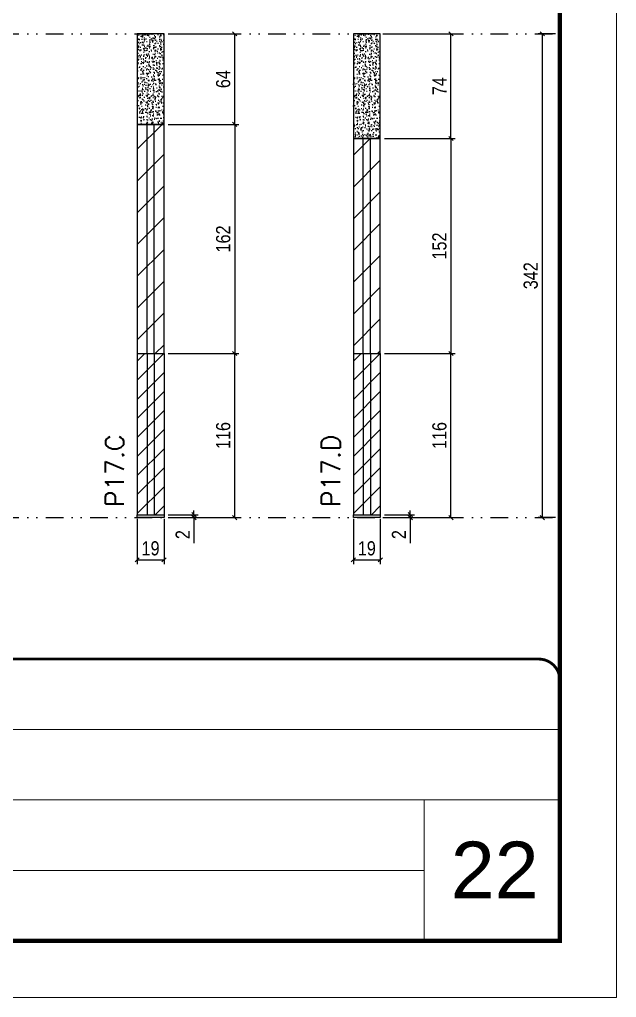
# Model space of a CAD drawing. Extents: x 14400 to 27878, y -21631 to 6985.
# Drawn here: x 17075 to 17497, y 192 to 883 of the extents above; entities that cross this region are included whole.
import ezdxf

# ---------------------------------------------------------------- set-up
doc = ezdxf.new("R2010")
doc.units = 0
for name, pattern in [('CONTINUO', [0]), ('DASHED', [0.75, 0.5, -0.25]), ('DIVIDE2', [0.625, 0.25, -0.125, 0, -0.125, 0, -0.125])]:
    doc.linetypes.add(name, pattern=pattern)
for name, color, linetype, lineweight in [('CARIMBO', 255, 'Continuous', 9), ('Folhas', 255, 'Continuous', 9), ('Hachura', 251, 'Continuous', 9), ('SARRAFO DE PRESSAO', 251, 'DASHED', 9), ('Texto Seção', 7, 'Continuous', 15)]:
    doc.layers.add(name, color=color, linetype=linetype, lineweight=lineweight)
for name, color, linetype in [('COTA', 241, 'Continuous'), ('Nível', 160, 'Continuous'), ('Painéis', 200, 'Continuous'), ('SARR_2.2x7', 40, 'Continuous')]:
    doc.layers.add(name, color=color, linetype=linetype)
doc.styles.add('ARIAL', font='arial.ttf')
doc.styles.add('COTA TECNICA', font='techl___.ttf', dxfattribs={"height": 10})
doc.styles.add('COTA TECNICA-50', font='techl___.ttf', dxfattribs={"height": 10})
doc.styles.add('REGUA-120', font='ROMANS.shx', dxfattribs={"height": 15})
doc.dimstyles.new('COTA PAINEL-50', dxfattribs={"dimtxt": 10, "dimasz": 3, "dimexe": 3, "dimexo": 3, "dimgap": 3, "dimtad": 1, "dimdec": 1, "dimzin": 12, "dimdsep": 46, "dimtxsty": 'COTA TECNICA-50', "dimblk1": 'OBLIQUE', "dimblk2": 'OBLIQUE', "dimsah": 1, "dimcen": 0.9, "dimclrd": 4, "dimclre": 4, "dimclrt": 240, "dimadec": 1, "dimazin": 3, "dimtfac": 1, "dimtdec": 1, "dimtmove": 0, "dimatfit": 3, "dimfxl": 1, "dimtolj": 1, "dimtzin": 12, "dimarcsym": 0})
doc.dimstyles.new('PAINEL', dxfattribs={"dimtxt": 10, "dimasz": 3, "dimexe": 3, "dimexo": 3, "dimgap": 3, "dimtad": 1, "dimdec": 1, "dimzin": 12, "dimdsep": 46, "dimtxsty": 'COTA TECNICA', "dimblk1": 'OBLIQUE', "dimblk2": 'OBLIQUE', "dimsah": 1, "dimcen": 0.9, "dimclrd": 4, "dimclre": 4, "dimclrt": 240, "dimadec": 1, "dimazin": 3, "dimtfac": 1, "dimtdec": 1, "dimtmove": 0, "dimatfit": 3, "dimfxl": 1, "dimtolj": 1, "dimtzin": 12, "dimarcsym": 0})

# ---------------------------------------------------------------- blocks, each defined once
blk = doc.blocks.new('9999999999')
at = {"color": 30, "linetype": 'CONTINUO'}
for p, q in [((98564.56, 34379.64), (99583.98, 34379.64)), ((98564.56, 34329.83), (99487.98, 34329.83)), ((99583.98, 34329.83), (99487.98, 34329.83)), ((99487.98, 34329.83), (99487.98, 34230.21)), ((98564.56, 34280.02), (99487.98, 34280.02))]:
    blk.add_line(p, q, dxfattribs=at)
at = {"color": 30, "linetype": 'CONTINUO', "const_width": 2}
blk.add_lwpolyline([(99583.98, 34230.21), (99583.98, 34414.45, 0.414214), (99568.98, 34429.45), (98228.98, 34429.45, 0.414214), (98213.98, 34414.45), (98213.98, 34245.21, 0.414214), (98228.98, 34230.21), (99583.98, 34230.21)], format="xyb", dxfattribs=at)
at = {"layer": 'Folhas'}
blk.add_lwpolyline([(98138.98, 34190.21), (99623.98, 34190.21), (99623.98, 35240.21), (98138.98, 35240.21)], close=True, dxfattribs=at)
at = {"layer": 'Folhas', "color": 30, "const_width": 3}
blk.add_lwpolyline([(98213.98, 34230.21), (99583.98, 34230.21), (99583.98, 35200.21), (98213.98, 35200.21)], close=True, dxfattribs=at)
blk = doc.blocks.new('_Oblique')
at = {"color": 0, "linetype": 'ByBlock', "lineweight": -2}
blk.add_line((-0.5, -0.5), (0.5, 0.5), dxfattribs=at)
blk = doc.blocks.new('*D939')
at = {"layer": 'COTA', "color": 4, "lineweight": -2, "transparency": 16777216}
for p, q in [((17158.05, 530.13), (17158.05, 498.24)), ((17177.05, 530.13), (17177.05, 498.24)), ((17158.05, 501.24), (17177.05, 501.24))]:
    blk.add_line(p, q, dxfattribs=at)
at = {"layer": 'Defpoints', "color": 0, "transparency": 16777216}
for p in [(17158.05, 533.13), (17177.05, 533.13), (17177.05, 501.24)]:
    blk.add_point(p, dxfattribs=at)
at = {"layer": 'COTA', "color": 4, "lineweight": -2, "transparency": 16777216, "xscale": 3, "yscale": 3, "zscale": 3, "rotation": 180}
blk.add_blockref('_Oblique', (17158.05, 501.24), dxfattribs=at)
at = {"layer": 'COTA', "color": 4, "lineweight": -2, "transparency": 16777216, "xscale": 3, "yscale": 3, "zscale": 3}
blk.add_blockref('_Oblique', (17177.05, 501.24), dxfattribs=at)
at = {"layer": 'COTA', "color": 240, "transparency": 16777216, "insert": (17167.55, 509.33), "char_height": 10, "attachment_point": 5, "style": 'COTA TECNICA'}
blk.add_mtext('\\A1;19', dxfattribs=at)
blk = doc.blocks.new('*D940')
at = {"layer": 'COTA', "color": 4, "lineweight": -2, "transparency": 16777216}
for p, q in [((17180.05, 533.13), (17201.24, 533.13)), ((17198.24, 533.13), (17198.24, 536.13)), ((17198.24, 533.13), (17198.24, 531.13)), ((17180.05, 531.13), (17201.24, 531.13)), ((17198.24, 531.13), (17198.24, 513.02))]:
    blk.add_line(p, q, dxfattribs=at)
at = {"layer": 'Defpoints', "color": 0, "transparency": 16777216}
for p in [(17177.05, 533.13), (17198.24, 533.13), (17177.05, 531.13)]:
    blk.add_point(p, dxfattribs=at)
at = {"layer": 'COTA', "color": 4, "lineweight": -2, "transparency": 16777216, "xscale": 3, "yscale": 3, "zscale": 3}
for p, rotation in [((17198.24, 533.13), 270), ((17198.24, 531.13), 90)]:
    blk.add_blockref('_Oblique', p, dxfattribs=dict(at, rotation=rotation))
at = {"layer": 'COTA', "color": 240, "transparency": 16777216, "insert": (17190.24, 519.08), "char_height": 10, "attachment_point": 5, "rotation": 90, "style": 'COTA TECNICA-50'}
blk.add_mtext('\\A1;2', dxfattribs=at)
blk = doc.blocks.new('*D937')
at = {"layer": 'COTA', "color": 4, "lineweight": -2, "transparency": 16777216}
for p, q in [((17180.05, 647.13), (17230.04, 647.13)), ((17227.04, 531.13), (17227.04, 647.13)), ((17180.05, 531.13), (17230.04, 531.13))]:
    blk.add_line(p, q, dxfattribs=at)
at = {"layer": 'Defpoints', "color": 0, "transparency": 16777216}
for p in [(17177.05, 647.13), (17227.04, 647.13), (17177.05, 531.13)]:
    blk.add_point(p, dxfattribs=at)
at = {"layer": 'COTA', "color": 4, "lineweight": -2, "transparency": 16777216, "xscale": 3, "yscale": 3, "zscale": 3}
for p, rotation in [((17227.04, 647.13), 90), ((17227.04, 531.13), 270)]:
    blk.add_blockref('_Oblique', p, dxfattribs=dict(at, rotation=rotation))
at = {"layer": 'COTA', "color": 240, "transparency": 16777216, "insert": (17218.93, 589.13), "char_height": 10, "attachment_point": 5, "rotation": 90, "style": 'COTA TECNICA-50'}
blk.add_mtext('\\A1;116', dxfattribs=at)
blk = doc.blocks.new('*D1634')
at = {"layer": 'COTA', "color": 4, "lineweight": -2, "transparency": 16777216}
for p, q in [((17180.05, 873.13), (17230.04, 873.13)), ((17227.04, 809.13), (17227.04, 873.13)), ((17180.05, 809.13), (17230.04, 809.13))]:
    blk.add_line(p, q, dxfattribs=at)
at = {"layer": 'Defpoints', "color": 0, "transparency": 16777216}
for p in [(17177.05, 873.13), (17227.04, 873.13), (17177.05, 809.13)]:
    blk.add_point(p, dxfattribs=at)
at = {"layer": 'COTA', "color": 4, "lineweight": -2, "transparency": 16777216, "xscale": 3, "yscale": 3, "zscale": 3}
for p, rotation in [((17227.04, 873.13), 90), ((17227.04, 809.13), 270)]:
    blk.add_blockref('_Oblique', p, dxfattribs=dict(at, rotation=rotation))
at = {"layer": 'COTA', "color": 240, "transparency": 16777216, "insert": (17218.93, 841.13), "char_height": 10, "attachment_point": 5, "rotation": 90, "style": 'COTA TECNICA'}
blk.add_mtext('\\A1;64', dxfattribs=at)
blk = doc.blocks.new('*D1635')
at = {"layer": 'COTA', "color": 4, "lineweight": -2, "transparency": 16777216}
for p, q in [((17310.96, 530.13), (17310.96, 498.24)), ((17329.96, 530.13), (17329.96, 498.24)), ((17310.96, 501.24), (17329.96, 501.24))]:
    blk.add_line(p, q, dxfattribs=at)
at = {"layer": 'Defpoints', "color": 0, "transparency": 16777216}
for p in [(17310.96, 533.13), (17329.96, 533.13), (17329.96, 501.24)]:
    blk.add_point(p, dxfattribs=at)
at = {"layer": 'COTA', "color": 4, "lineweight": -2, "transparency": 16777216, "xscale": 3, "yscale": 3, "zscale": 3, "rotation": 180}
blk.add_blockref('_Oblique', (17310.96, 501.24), dxfattribs=at)
at = {"layer": 'COTA', "color": 4, "lineweight": -2, "transparency": 16777216, "xscale": 3, "yscale": 3, "zscale": 3}
blk.add_blockref('_Oblique', (17329.96, 501.24), dxfattribs=at)
at = {"layer": 'COTA', "color": 240, "transparency": 16777216, "insert": (17320.46, 509.33), "char_height": 10, "attachment_point": 5, "style": 'COTA TECNICA'}
blk.add_mtext('\\A1;19', dxfattribs=at)
blk = doc.blocks.new('*D1636')
at = {"layer": 'COTA', "color": 4, "lineweight": -2, "transparency": 16777216}
for p, q in [((17332.96, 533.13), (17354.16, 533.13)), ((17351.16, 533.13), (17351.16, 536.13)), ((17351.16, 533.13), (17351.16, 531.13)), ((17332.96, 531.13), (17354.16, 531.13)), ((17351.16, 531.13), (17351.16, 513.02))]:
    blk.add_line(p, q, dxfattribs=at)
at = {"layer": 'Defpoints', "color": 0, "transparency": 16777216}
for p in [(17329.96, 533.13), (17351.16, 533.13), (17329.96, 531.13)]:
    blk.add_point(p, dxfattribs=at)
at = {"layer": 'COTA', "color": 4, "lineweight": -2, "transparency": 16777216, "xscale": 3, "yscale": 3, "zscale": 3}
for p, rotation in [((17351.16, 533.13), 270), ((17351.16, 531.13), 90)]:
    blk.add_blockref('_Oblique', p, dxfattribs=dict(at, rotation=rotation))
at = {"layer": 'COTA', "color": 240, "transparency": 16777216, "insert": (17343.16, 519.08), "char_height": 10, "attachment_point": 5, "rotation": 90, "style": 'COTA TECNICA-50'}
blk.add_mtext('\\A1;2', dxfattribs=at)
blk = doc.blocks.new('*D1637')
at = {"layer": 'COTA', "color": 4, "lineweight": -2, "transparency": 16777216}
for p, q in [((17332.96, 647.13), (17382.95, 647.13)), ((17379.95, 531.13), (17379.95, 647.13)), ((17332.96, 531.13), (17382.95, 531.13))]:
    blk.add_line(p, q, dxfattribs=at)
at = {"layer": 'Defpoints', "color": 0, "transparency": 16777216}
for p in [(17329.96, 647.13), (17379.95, 647.13), (17329.96, 531.13)]:
    blk.add_point(p, dxfattribs=at)
at = {"layer": 'COTA', "color": 4, "lineweight": -2, "transparency": 16777216, "xscale": 3, "yscale": 3, "zscale": 3}
for p, rotation in [((17379.95, 647.13), 90), ((17379.95, 531.13), 270)]:
    blk.add_blockref('_Oblique', p, dxfattribs=dict(at, rotation=rotation))
at = {"layer": 'COTA', "color": 240, "transparency": 16777216, "insert": (17371.85, 589.13), "char_height": 10, "attachment_point": 5, "rotation": 90, "style": 'COTA TECNICA-50'}
blk.add_mtext('\\A1;116', dxfattribs=at)
blk = doc.blocks.new('*D1638')
at = {"layer": 'COTA', "color": 4, "lineweight": -2, "transparency": 16777216}
for p, q in [((17332.96, 873.13), (17382.95, 873.13)), ((17379.95, 799.13), (17379.95, 873.13)), ((17332.96, 799.13), (17382.95, 799.13))]:
    blk.add_line(p, q, dxfattribs=at)
at = {"layer": 'Defpoints', "color": 0, "transparency": 16777216}
for p in [(17329.96, 873.13), (17379.95, 873.13), (17329.96, 799.13)]:
    blk.add_point(p, dxfattribs=at)
at = {"layer": 'COTA', "color": 4, "lineweight": -2, "transparency": 16777216, "xscale": 3, "yscale": 3, "zscale": 3}
for p, rotation in [((17379.95, 873.13), 90), ((17379.95, 799.13), 270)]:
    blk.add_blockref('_Oblique', p, dxfattribs=dict(at, rotation=rotation))
at = {"layer": 'COTA', "color": 240, "transparency": 16777216, "insert": (17371.88, 836.13), "char_height": 10, "attachment_point": 5, "rotation": 90, "style": 'COTA TECNICA'}
blk.add_mtext('\\A1;74', dxfattribs=at)
blk = doc.blocks.new('*D1689')
at = {"layer": 'COTA', "color": 4, "lineweight": -2, "transparency": 16777216}
for p, q in [((17180.05, 809.13), (17230.04, 809.13)), ((17227.04, 809.13), (17227.04, 647.13)), ((17180.05, 647.13), (17230.04, 647.13))]:
    blk.add_line(p, q, dxfattribs=at)
at = {"layer": 'Defpoints', "color": 0, "transparency": 16777216}
for p in [(17177.05, 809.13), (17177.05, 647.13), (17227.04, 647.13)]:
    blk.add_point(p, dxfattribs=at)
at = {"layer": 'COTA', "color": 4, "lineweight": -2, "transparency": 16777216, "xscale": 3, "yscale": 3, "zscale": 3}
for p, rotation in [((17227.04, 809.13), 90), ((17227.04, 647.13), 270)]:
    blk.add_blockref('_Oblique', p, dxfattribs=dict(at, rotation=rotation))
at = {"layer": 'COTA', "color": 240, "transparency": 16777216, "insert": (17218.93, 728.13), "char_height": 10, "attachment_point": 5, "rotation": 90, "style": 'COTA TECNICA'}
blk.add_mtext('\\A1;162', dxfattribs=at)
blk = doc.blocks.new('*D1690')
at = {"layer": 'COTA', "color": 4, "lineweight": -2, "transparency": 16777216}
for p, q in [((17332.96, 799.13), (17382.95, 799.13)), ((17379.95, 799.13), (17379.95, 647.13)), ((17332.96, 647.13), (17382.95, 647.13))]:
    blk.add_line(p, q, dxfattribs=at)
at = {"layer": 'Defpoints', "color": 0, "transparency": 16777216}
for p in [(17329.96, 799.13), (17329.96, 647.13), (17379.95, 647.13)]:
    blk.add_point(p, dxfattribs=at)
at = {"layer": 'COTA', "color": 4, "lineweight": -2, "transparency": 16777216, "xscale": 3, "yscale": 3, "zscale": 3}
for p, rotation in [((17379.95, 799.13), 90), ((17379.95, 647.13), 270)]:
    blk.add_blockref('_Oblique', p, dxfattribs=dict(at, rotation=rotation))
at = {"layer": 'COTA', "color": 240, "transparency": 16777216, "insert": (17371.84, 723.13), "char_height": 10, "attachment_point": 5, "rotation": 90, "style": 'COTA TECNICA'}
blk.add_mtext('\\A1;152', dxfattribs=at)
blk = doc.blocks.new('*D1957')
at = {"layer": 'COTA', "color": 4, "lineweight": -2, "transparency": 16777216}
for p, q in [((17453.97, 873.13), (17441.59, 873.13)), ((17444.59, 531.13), (17444.59, 873.13)), ((17453.97, 531.13), (17441.59, 531.13))]:
    blk.add_line(p, q, dxfattribs=at)
at = {"layer": 'Defpoints', "color": 0, "transparency": 16777216}
for p in [(17444.59, 873.13), (17456.97, 873.13), (17456.97, 531.13)]:
    blk.add_point(p, dxfattribs=at)
at = {"layer": 'COTA', "color": 4, "lineweight": -2, "transparency": 16777216, "xscale": 3, "yscale": 3, "zscale": 3}
for p, rotation in [((17444.59, 873.13), 90), ((17444.59, 531.13), 270)]:
    blk.add_blockref('_Oblique', p, dxfattribs=dict(at, rotation=rotation))
at = {"layer": 'COTA', "color": 240, "transparency": 16777216, "insert": (17436.37, 702.13), "char_height": 10, "attachment_point": 5, "rotation": 90, "style": 'COTA TECNICA'}
blk.add_mtext('\\A1;342', dxfattribs=at)

msp = doc.modelspace()

# ---------------------------------------------------------------- hatches: boundary and pattern name
at = {"layer": 'COTA'}
h = msp.add_hatch(dxfattribs=at)
h.set_pattern_fill('AR-CONC', color=256, scale=0.03)
h.set_pattern_definition([(50, (-3183.5, 162), (5.4655401, -0.4781726), [0.5715, -6.2865]), (355, (-3183.5, 162), (-1.0573026, 5.7317054), [0.4572, -5.0292175]), (100.451445, (-3183.0445, 161.96), (4.4082374, 5.2535326), [0.4857003, -5.3427073]), (46.1842, (-3183.5, 163.524), (8.1323712, -1.2612698), [0.85725, -9.42975]), (96.635558, (-3182.822, 163.419), (7.122124, 7.4227837), [0.7285507, -8.0140682]), (351.18415, (-3183.5, 163.524), (7.122124, 7.4227837), [0.685799, -7.543792]), (21, (-3182.738, 163.143), (4.5484317, -3.0679559), [0.5715, -6.2865]), (326, (-3182.738, 163.143), (1.8540609, 5.525639), [0.4572, -5.0292]), (71.451445, (-3182.359, 162.8873), (6.4024926, 2.457683), [0.4857003, -5.3426981]), (37.5, (-3183.5, 162), (0.0926581, 2.53665117), [0, -4.96824, 0, -5.1054, 0, -5.04825]), (7.5, (-3183.5, 162), (2.00458988, 3.00541724), [0, -2.91084, 0, -4.85394, 0, -1.92405]), (327.5, (-3185.1993, 162), (4.06771786, -0.17186232), [0, -1.905, 0, -5.9436, 0, -7.8867]), (317.5, (-3185.9613, 162), (4.44387544, 0.7627947), [0, -2.4765, 0, -3.94716, 0, -5.6007])])
h.paths.add_polyline_path([(17177.05, 873.13), (17158.05, 873.13), (17158.05, 809.13), (17177.05, 809.13)])
h = msp.add_hatch(dxfattribs=at)
h.set_pattern_fill('AR-CONC', color=256, scale=0.03)
h.set_pattern_definition([(50, (-3030.584, 162), (5.4655401, -0.4781726), [0.5715, -6.2865]), (355, (-3030.584, 162), (-1.0573026, 5.7317054), [0.4572, -5.0292175]), (100.451445, (-3030.1285, 161.96), (4.4082374, 5.2535326), [0.4857003, -5.3427073]), (46.1842, (-3030.584, 163.524), (8.1323712, -1.2612698), [0.85725, -9.42975]), (96.635558, (-3029.906, 163.419), (7.122124, 7.4227837), [0.7285507, -8.0140682]), (351.18415, (-3030.584, 163.524), (7.122124, 7.4227837), [0.685799, -7.543792]), (21, (-3029.822, 163.143), (4.5484317, -3.0679559), [0.5715, -6.2865]), (326, (-3029.822, 163.143), (1.8540609, 5.525639), [0.4572, -5.0292]), (71.451445, (-3029.443, 162.8873), (6.4024926, 2.457683), [0.4857003, -5.3426981]), (37.5, (-3030.584, 162), (0.0926581, 2.53665117), [0, -4.96824, 0, -5.1054, 0, -5.04825]), (7.5, (-3030.584, 162), (2.00458988, 3.00541724), [0, -2.91084, 0, -4.85394, 0, -1.92405]), (327.5, (-3032.2832, 162), (4.06771786, -0.17186232), [0, -1.905, 0, -5.9436, 0, -7.8867]), (317.5, (-3033.0452, 162), (4.44387544, 0.7627947), [0, -2.4765, 0, -3.94716, 0, -5.6007])])
h.paths.add_polyline_path([(17329.96, 873.13), (17310.96, 873.13), (17310.96, 799.13), (17329.96, 799.13)])
at = {"layer": 'Hachura'}
h = msp.add_hatch(dxfattribs=at)
h.set_pattern_fill('ANSI31', color=256, scale=5)
h.paths.add_polyline_path([(16415.15, 799.13), (16171.15, 799.13), (16171.15, 771.13), (16415.15, 771.13)])
h.paths.add_polyline_path([(16502.15, 799.13), (16415.15, 799.13), (16415.15, 771.13), (16502.15, 771.13)])
h.paths.add_polyline_path([(16914.44, 809.13), (16709.44, 809.13), (16670.44, 809.13), (16670.44, 775.13), (16914.44, 775.13)])
h.paths.add_polyline_path([(17001.44, 809.13), (16967.44, 809.13), (16914.44, 809.13), (16914.44, 775.13), (17001.44, 775.13)])
h.paths.add_polyline_path([(17177.05, 809.13), (17158.05, 809.13), (17158.05, 647.13), (17177.05, 647.13)])
h.paths.add_polyline_path([(17329.96, 799.13), (17310.96, 799.13), (17310.96, 647.13), (17329.96, 647.13)])
at = {"layer": 'Hachura', "linetype": 'ByBlock'}
h = msp.add_hatch(dxfattribs=at)
h.set_pattern_fill('ANSI31', color=256, scale=3)
h.set_pattern_definition([(45, (-1524.055, -1148.575), (-6.735192, 6.735192), [])])
h.paths.add_polyline_path([(17177.05, 647.13), (17158.05, 647.13), (17158.05, 533.13), (17177.05, 533.13)])
h = msp.add_hatch(dxfattribs=at)
h.set_pattern_fill('ANSI31', color=256, scale=3)
h.set_pattern_definition([(45, (-1371.139, -1148.575), (-6.735192, 6.735192), [])])
h.paths.add_polyline_path([(17329.96, 647.13), (17310.96, 647.13), (17310.96, 533.13), (17329.96, 533.13)])

# ---------------------------------------------------------------- linework, layer by layer
at = {"layer": 'COTA'}
for points in [[(17158.05, 809.13), (17177.05, 809.13), (17177.05, 873.13), (17158.05, 873.13)], [(17310.96, 799.13), (17329.96, 799.13), (17329.96, 873.13), (17310.96, 873.13)]]:
    msp.add_lwpolyline(points, close=True, dxfattribs=at)
at = {"layer": 'Nível', "color": 4, "linetype": 'DIVIDE2', "ltscale": 50}
for p, q in [((16086.97, 873.13), (17456.97, 873.13)), ((16086.97, 531.13), (17456.97, 531.13))]:
    msp.add_line(p, q, dxfattribs=at)
at = {"layer": 'Painéis'}
for p, q in [((17158.05, 647.13), (17158.05, 533.13)), ((17158.05, 647.13), (17177.05, 647.13)), ((17177.05, 647.13), (17177.05, 533.13)), ((17310.96, 647.13), (17310.96, 533.13)), ((17310.96, 647.13), (17329.96, 647.13)), ((17329.96, 647.13), (17329.96, 533.13)), ((17158.05, 533.13), (17177.05, 533.13)), ((17158.05, 533.13), (17177.05, 533.13)), ((17158.05, 531.13), (17158.05, 533.13)), ((17177.05, 533.13), (17177.05, 531.13)), ((17310.96, 533.13), (17329.96, 533.13)), ((17310.96, 533.13), (17329.96, 533.13)), ((17310.96, 531.13), (17310.96, 533.13)), ((17329.96, 533.13), (17329.96, 531.13)), ((17177.05, 531.13), (17158.05, 531.13)), ((17329.96, 531.13), (17310.96, 531.13))]:
    msp.add_line(p, q, dxfattribs=at)
for points in [[(17158.05, 647.13), (17177.05, 647.13), (17177.05, 809.13), (17158.05, 809.13)], [(17310.96, 647.13), (17329.96, 647.13), (17329.96, 799.13), (17310.96, 799.13)]]:
    msp.add_lwpolyline(points, close=True, dxfattribs=at)
at = {"layer": 'SARR_2.2x7'}
for p, q in [((17165.05, 647.13), (17165.05, 809.13)), ((17170.05, 647.13), (17170.05, 809.13)), ((17317.96, 647.13), (17317.96, 799.13)), ((17322.96, 647.13), (17322.96, 799.13)), ((17165.05, 647.13), (17165.05, 533.13)), ((17170.05, 647.13), (17170.05, 533.13)), ((17317.96, 647.13), (17317.96, 533.13)), ((17322.96, 647.13), (17322.96, 533.13))]:
    msp.add_line(p, q, dxfattribs=at)

# ---------------------------------------------------------------- block references
at = {"layer": 'SARRAFO DE PRESSAO', "color": 6, "linetype": 'ByBlock'}
msp.add_blockref('9999999999', (-82127.01, -33998.35), dxfattribs=at)

# ---------------------------------------------------------------- texts
at = {"layer": 'CARIMBO', "style": 'ARIAL'}
msp.add_text('22', height=40, dxfattribs=at).set_placement((17379.83, 262))
at = {"layer": 'Texto Seção', "char_height": 13, "width": 370.6998, "attachment_point": 7, "rotation": 90, "style": 'REGUA-120'}
for s, insert in [('P17.C', (17148.6, 538.55)), ('P17.D', (17301.51, 538.55))]:
    msp.add_mtext(s, dxfattribs=dict(at, insert=insert))

# ---------------------------------------------------------------- dimensions: what is measured, and where the dimension line sits
at = {"layer": 'COTA'}
for base, p1, p2, dimstyle, picture, middle in [((17227.04, 873.13), (17177.05, 809.13), (17177.05, 873.13), 'PAINEL', '*D1634', (17218.93, 841.13)), ((17379.95, 873.13), (17329.96, 799.13), (17329.96, 873.13), 'PAINEL', '*D1638', (17371.88, 836.13)), ((17444.59, 873.13), (17456.97, 531.13), (17456.97, 873.13), 'PAINEL', '*D1957', (17436.37, 702.13)), ((17227.04, 647.13), (17177.05, 809.13), (17177.05, 647.13), 'PAINEL', '*D1689', (17218.93, 728.13)), ((17379.95, 647.13), (17329.96, 799.13), (17329.96, 647.13), 'PAINEL', '*D1690', (17371.84, 723.13)), ((17227.04, 647.13), (17177.05, 531.13), (17177.05, 647.13), 'COTA PAINEL-50', '*D937', (17218.93, 589.13)), ((17379.95, 647.13), (17329.96, 531.13), (17329.96, 647.13), 'COTA PAINEL-50', '*D1637', (17371.85, 589.13))]:
    dim = msp.add_linear_dim(base=base, p1=p1, p2=p2, angle=90, dimstyle=dimstyle, dxfattribs=at)
    dim.commit()
    dim.dimension.update_dxf_attribs({"geometry": picture, "text_midpoint": middle})
for base, p1, p2, picture, middle in [((17177.05, 501.24), (17158.05, 533.13), (17177.05, 533.13), '*D939', (17167.55, 509.33)), ((17329.96, 501.24), (17310.96, 533.13), (17329.96, 533.13), '*D1635', (17320.46, 509.33))]:
    dim = msp.add_linear_dim(base=base, p1=p1, p2=p2, dimstyle='PAINEL', override={"dimarcsym": 2}, dxfattribs=at)
    dim.commit()
    dim.dimension.update_dxf_attribs({"geometry": picture, "text_midpoint": middle})
for base, p1, p2, picture, middle in [((17198.24, 533.13), (17177.05, 531.13), (17177.05, 533.13), '*D940', (17198.24, 519.08)), ((17351.16, 533.13), (17329.96, 531.13), (17329.96, 533.13), '*D1636', (17351.16, 519.08))]:
    dim = msp.add_linear_dim(base=base, p1=p1, p2=p2, angle=90, dimstyle='COTA PAINEL-50', dxfattribs=at)
    dim.commit()
    dim.dimension.update_dxf_attribs({"geometry": picture, "text_midpoint": middle, "dimtype": 160})

doc.saveas('drawing.dxf')
